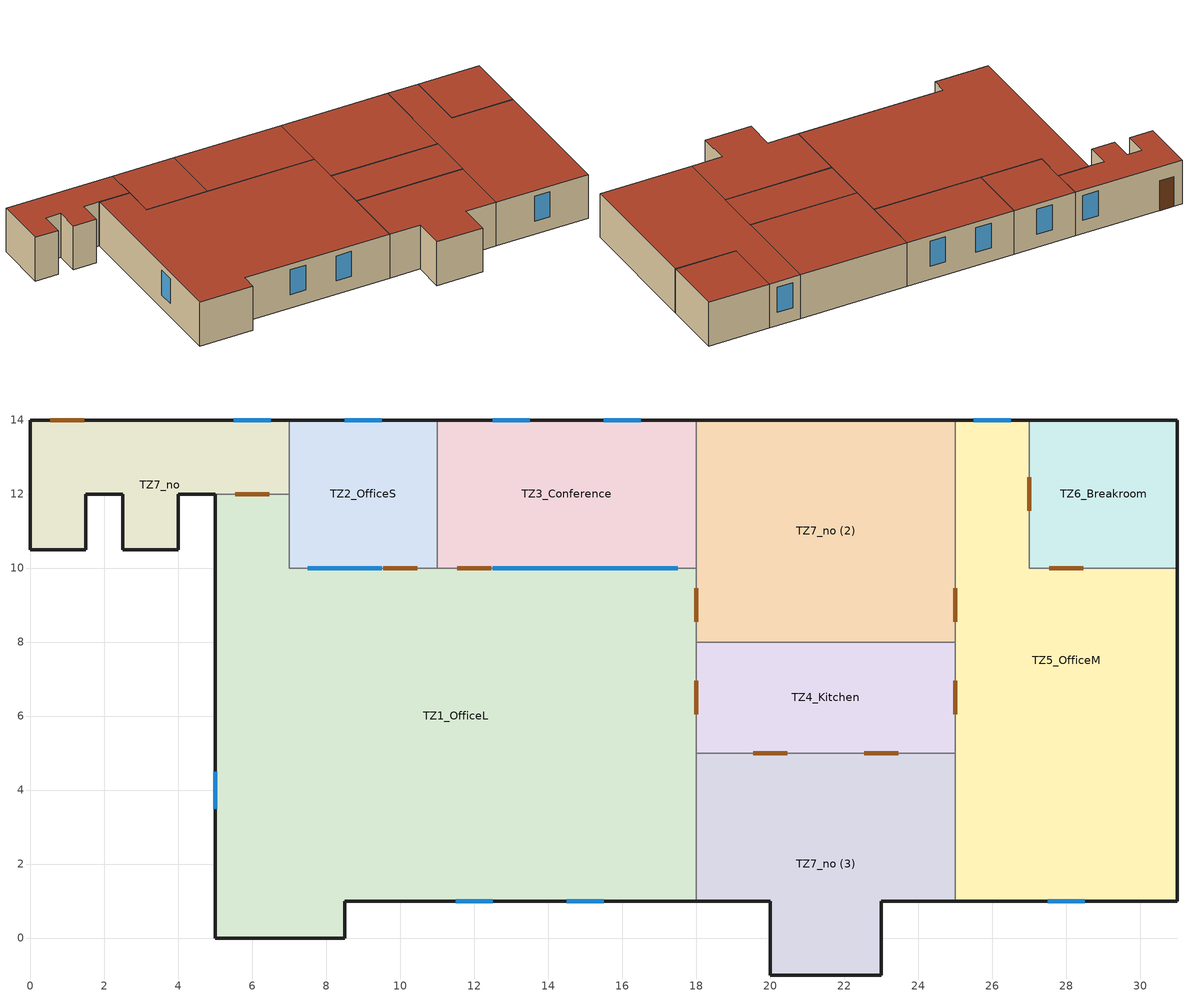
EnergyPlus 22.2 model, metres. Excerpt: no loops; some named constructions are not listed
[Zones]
TZ1_OfficeL
 floor ground (ExtSlabCarpet 4in ClimateZone 1-8): 5,0 5,12 7,12 7,10 11,10 18,10 18,8 18,5 18,1 8.5,1 8.5,0 z0
 wall outside (ASHRAE 189.1-2009 ExtWall Mass ClimateZone 4): 5,12 5,0 8.5,0 8.5,1 18,1 z0:3
 wall to TZ7_no (Interior Wall): 7,12 5,12 z0:3
 wall to TZ2_OfficeS (Interior Wall): 11,10 7,10 7,12 z0:3
 wall to TZ3_Conference (Interior Wall): 18,10 11,10 z0:3
 wall to TZ7_no (2) (Interior Wall): 18,8 18,10 z0:3
 wall to TZ4_Kitchen (Interior Wall): 18,5 18,8 z0:3
 wall to TZ7_no (3) (Interior Wall): 18,1 18,5 z0:3
 window (ASHRAE 189.1-2009 ExtWindow ClimateZone 4-5): 5,4.5 5,3.5 / 14.5,1 15.5,1 / 11.5,1 12.5,1 z0.91:2.61
 window inside (Interior Window): 9.5,10 7.5,10 / 17.5,10 12.5,10 z0.01:2.01
 door inside (Interior Door): 6.46,12 5.54,12 / 10.46,10 9.54,10 / 12.46,10 11.54,10 / 18,8.54 18,9.46 / 18,6.04 18,6.96 z0:2.03
 roof outside (ASHRAE 189.1-2009 ExtRoof IEAD ClimateZone 2-5): 8.5,0 8.5,1 18,1 18,5 18,8 18,10 11,10 7,10 7,12 5,12 5,0 z3
TZ2_OfficeS
 floor ground (ExtSlabCarpet 4in ClimateZone 1-8): 11,14 11,10 7,10 7,12 7,14 z0
 wall outside (ASHRAE 189.1-2009 ExtWall Mass ClimateZone 4): 11,14 7,14 z0:3
 wall to TZ3_Conference (Interior Wall): 11,10 11,14 z0:3
 wall to TZ7_no (Interior Wall): 7,14 7,12 z0:3
 window (ASHRAE 189.1-2009 ExtWindow ClimateZone 4-5): 9.5,14 8.5,14 z0.91:2.61
 roof outside (ASHRAE 189.1-2009 ExtRoof IEAD ClimateZone 2-5): 7,14 7,12 7,10 11,10 11,14 z3
TZ3_Conference
 floor ground (ExtSlabCarpet 4in ClimateZone 1-8): 18,14 18,10 11,10 11,14 z0
 wall outside (ASHRAE 189.1-2009 ExtWall Mass ClimateZone 4): 18,14 11,14 z0:3
 wall to TZ7_no (2) (Interior Wall): 18,10 18,14 z0:3
 window (ASHRAE 189.1-2009 ExtWindow ClimateZone 4-5): 13.5,14 12.5,14 / 16.5,14 15.5,14 z0.91:2.61
 roof outside (ASHRAE 189.1-2009 ExtRoof IEAD ClimateZone 2-5): 11,14 11,10 18,10 18,14 z3
TZ4_Kitchen
 floor ground (ExtSlabCarpet 4in ClimateZone 1-8): 25,8 25,5 18,5 18,8 z0
 wall to TZ5_OfficeM (Interior Wall): 25,5 25,8 z0:3
 wall to TZ7_no (3) (Interior Wall): 18,5 25,5 z0:3
 wall to TZ7_no (2) (Interior Wall): 25,8 18,8 z0:3
 door inside (Interior Door): 25,6.04 25,6.96 / 19.54,5 20.46,5 / 22.54,5 23.46,5 z0:2.03
 roof outside (ASHRAE 189.1-2009 ExtRoof IEAD ClimateZone 2-5): 18,8 18,5 25,5 25,8 z3
TZ5_OfficeM
 floor ground (ExtSlabCarpet 4in ClimateZone 1-8): 25,1 25,5 25,8 25,14 27,14 27,10 31,10 31,1 z0
 wall outside (ASHRAE 189.1-2009 ExtWall Mass ClimateZone 4): 25,1 31,1 31,10 / 27,14 25,14 z0:3
 wall to TZ6_Breakroom (Interior Wall): 31,10 27,10 27,14 z0:3
 wall to TZ7_no (3) (Interior Wall): 25,5 25,1 z0:3
 wall to TZ7_no (2) (Interior Wall): 25,14 25,8 z0:3
 window (ASHRAE 189.1-2009 ExtWindow ClimateZone 4-5): 27.5,1 28.5,1 / 26.5,14 25.5,14 z0.91:2.61
 door inside (Interior Door): 28.46,10 27.54,10 / 25,9.46 25,8.54 / 27,11.54 27,12.46 z0:2.03
 roof outside (ASHRAE 189.1-2009 ExtRoof IEAD ClimateZone 2-5): 31,1 31,10 27,10 27,14 25,14 25,8 25,5 25,1 z3
TZ6_Breakroom
 floor ground (ExtSlabCarpet 4in ClimateZone 1-8): 27,10 27,14 31,14 31,10 z0
 wall outside (ASHRAE 189.1-2009 ExtWall Mass ClimateZone 4): 31,10 31,14 27,14 z0:3
 roof outside (ASHRAE 189.1-2009 ExtRoof IEAD ClimateZone 2-5): 31,10 31,14 27,14 27,10 z3
TZ7_no
 floor ground (ExtSlabCarpet 4in ClimateZone 1-8): 2.5,10.5 2.5,12 1.5,12 1.5,10.5 0,10.5 0,14 7,14 7,12 5,12 4,12 4,10.5 z0
 wall outside (ASHRAE 189.1-2009 ExtWall Mass ClimateZone 4): 7,14 0,14 0,10.5 1.5,10.5 1.5,12 2.5,12 2.5,10.5 4,10.5 4,12 5,12 z0:3
 window (ASHRAE 189.1-2009 ExtWindow ClimateZone 4-5): 6.5,14 5.5,14 z0.91:2.61
 door (Exterior Door): 1.46,14 0.54,14 z0:2.03
 roof outside (ASHRAE 189.1-2009 ExtRoof IEAD ClimateZone 2-5): 4,10.5 4,12 5,12 7,12 7,14 0,14 0,10.5 1.5,10.5 1.5,12 2.5,12 2.5,10.5 z3
TZ7_no (2)
 floor ground (ExtSlabCarpet 4in ClimateZone 1-8): 25,14 25,8 18,8 18,10 18,14 z0
 wall outside (ASHRAE 189.1-2009 ExtWall Mass ClimateZone 4): 25,14 18,14 z0:3
 roof outside (ASHRAE 189.1-2009 ExtRoof IEAD ClimateZone 2-5): 18,14 18,10 18,8 25,8 25,14 z3
TZ7_no (3)
 floor ground (ExtSlabCarpet 4in ClimateZone 1-8): 20,-1 20,1 18,1 18,5 25,5 25,1 23,1 23,-1 z0
 wall outside (ASHRAE 189.1-2009 ExtWall Mass ClimateZone 4): 18,1 20,1 20,-1 23,-1 23,1 25,1 z0:3
 roof outside (ASHRAE 189.1-2009 ExtRoof IEAD ClimateZone 2-5): 23,-1 23,1 25,1 25,5 18,5 18,1 20,1 20,-1 z3
[SizingPeriod:DesignDay] Day of Month=21; Day Type=SummerDesignDay; Dry-Bulb Temperature Range Modifier Type=DefaultMultipliers; Humidity Condition Type=Wetbulb; Barometric Pressure {Pa}=100248; Wind Direction {deg}=110; Rain Indicator=No; Snow Indicator=No; Daylight Saving Time Indicator=No; Solar Model Indicator=ASHRAETau; Begin Environment Reset Mode=FullResetAtBeginEnvironment
Name | Month | Maximum Dry-Bulb Temperature {C} | Daily Dry-Bulb Temperature Range {deltaC} | Wetbulb or DewPoint at Maximum Dry-Bulb {C} | Wind Speed {m/s} | ASHRAE Clear Sky Optical Depth for Beam Irradiance (taub) | ASHRAE Clear Sky Optical Depth for Diffuse Irradiance (taud)
Paris-Orly.AP August .4% Condns DB=>MCWB | 8 | 35.8 | 10.4 | 21.6 | 3.3 | 0.408 | 2.301
Paris-Orly.AP August .4% Condns WB=>MCDB | 8 | 31.4 | 10.4 | 22.5 | 3.3 | 0.408 | 2.301
Paris-Orly.AP August 2% Condns DB=>MCWB | 8 | 31.6 | 10.4 | 20.2 | 3.3 | 0.408 | 2.301
Paris-Orly.AP August 2% Condns WB=>MCDB | 8 | 28.9 | 10.4 | 21.2 | 3.3 | 0.408 | 2.301
Paris-Orly.AP August 5% Condns DB=>MCWB | 8 | 29 | 14.4 | 19.3 | 3.3 | 0.408 | 2.301
Paris-Orly.AP December .4% Condns DB=>MCWB | 12 | 14.1 | 5 | 12.3 | 4.1 | 0.331 | 2.356
Paris-Orly.AP December .4% Condns WB=>MCDB | 12 | 13.7 | 5 | 12.7 | 4.1 | 0.331 | 2.356
Paris-Orly.AP December 2% Condns DB=>MCWB | 12 | 12.9 | 5 | 11.3 | 4.1 | 0.331 | 2.356
Paris-Orly.AP December 2% Condns WB=>MCDB | 12 | 12.6 | 5 | 11.6 | 4.1 | 0.331 | 2.356
Paris-Orly.AP December 5% Condns DB=>MCWB | 12 | 11.8 | 5.1 | 10.4 | 4.1 | 0.331 | 2.356
Paris-Orly.AP February .4% Condns DB=>MCWB | 2 | 15.8 | 6.4 | 10.2 | 4.2 | 0.357 | 2.333
Paris-Orly.AP February .4% Condns WB=>MCDB | 2 | 13.7 | 6.4 | 11.6 | 4.2 | 0.357 | 2.333
Paris-Orly.AP February 2% Condns DB=>MCWB | 2 | 13 | 6.4 | 9.8 | 4.2 | 0.357 | 2.333
Paris-Orly.AP February 2% Condns WB=>MCDB | 2 | 12.3 | 6.4 | 10.6 | 4.2 | 0.357 | 2.333
Paris-Orly.AP February 5% Condns DB=>MCWB | 2 | 11.7 | 8 | 9.4 | 4.2 | 0.357 | 2.333
Paris-Orly.AP January .4% Condns DB=>MCWB | 1 | 13.8 | 5 | 11.9 | 4.2 | 0.336 | 2.383
Paris-Orly.AP January .4% Condns WB=>MCDB | 1 | 13.4 | 5 | 12.3 | 4.2 | 0.336 | 2.383
Paris-Orly.AP January 2% Condns DB=>MCWB | 1 | 12.4 | 5 | 10.8 | 4.2 | 0.336 | 2.383
Paris-Orly.AP January 2% Condns WB=>MCDB | 1 | 12.2 | 5 | 11.1 | 4.2 | 0.336 | 2.383
Paris-Orly.AP January 5% Condns DB=>MCWB | 1 | 11.1 | 5.6 | 9.6 | 4.2 | 0.336 | 2.383
Paris-Orly.AP July .4% Condns DB=>MCWB | 7 | 34.6 | 10.2 | 21.2 | 3.6 | 0.419 | 2.249
Paris-Orly.AP July .4% Condns WB=>MCDB | 7 | 31.3 | 10.2 | 22.2 | 3.6 | 0.419 | 2.249
Paris-Orly.AP July 2% Condns DB=>MCWB | 7 | 31.2 | 10.2 | 20.1 | 3.6 | 0.419 | 2.249
Paris-Orly.AP July 2% Condns WB=>MCDB | 7 | 29.1 | 10.2 | 21.2 | 3.6 | 0.419 | 2.249
Paris-Orly.AP July 5% Condns DB=>MCWB | 7 | 29.2 | 13.5 | 19.4 | 3.6 | 0.419 | 2.249
Paris-Orly.AP June .4% Condns DB=>MCWB | 6 | 32.3 | 9.8 | 21.1 | 3.7 | 0.42 | 2.251
Paris-Orly.AP June .4% Condns WB=>MCDB | 6 | 30.3 | 9.8 | 22.7 | 3.7 | 0.42 | 2.251
Paris-Orly.AP June 2% Condns DB=>MCWB | 6 | 29.4 | 9.8 | 19.8 | 3.7 | 0.42 | 2.251
Paris-Orly.AP June 2% Condns WB=>MCDB | 6 | 26.9 | 9.8 | 20.9 | 3.7 | 0.42 | 2.251
Paris-Orly.AP June 5% Condns DB=>MCWB | 6 | 27.1 | 13.4 | 18.8 | 3.7 | 0.42 | 2.251
Paris-Orly.AP March .4% Condns DB=>MCWB | 3 | 20.5 | 8.2 | 12.4 | 4.1 | 0.392 | 2.231
Paris-Orly.AP March .4% Condns WB=>MCDB | 3 | 17.6 | 8.2 | 13.6 | 4.1 | 0.392 | 2.231
Paris-Orly.AP March 2% Condns DB=>MCWB | 3 | 17.8 | 8.2 | 11.5 | 4.1 | 0.392 | 2.231
Paris-Orly.AP March 2% Condns WB=>MCDB | 3 | 16 | 8.2 | 12.5 | 4.1 | 0.392 | 2.231
Paris-Orly.AP March 5% Condns DB=>MCWB | 3 | 15.5 | 11.5 | 10.8 | 4.1 | 0.392 | 2.231
Paris-Orly.AP May .4% Condns DB=>MCWB | 5 | 28.1 | 9.4 | 18.9 | 3.8 | 0.417 | 2.222
Paris-Orly.AP May .4% Condns WB=>MCDB | 5 | 26.5 | 9.4 | 20 | 3.8 | 0.417 | 2.222
Paris-Orly.AP May 2% Condns DB=>MCWB | 5 | 25.7 | 9.4 | 17.2 | 3.8 | 0.417 | 2.222
Paris-Orly.AP May 2% Condns WB=>MCDB | 5 | 24.1 | 9.4 | 18.2 | 3.8 | 0.417 | 2.222
Paris-Orly.AP May 5% Condns DB=>MCWB | 5 | 23.5 | 12.9 | 16.1 | 3.8 | 0.417 | 2.222
Paris-Orly.AP November .4% Condns DB=>MCWB | 11 | 17.5 | 5.7 | 14.4 | 3.6 | 0.347 | 2.388
Paris-Orly.AP November .4% Condns WB=>MCDB | 11 | 16.5 | 5.7 | 15.3 | 3.6 | 0.347 | 2.388
Paris-Orly.AP November 2% Condns DB=>MCWB | 11 | 15.5 | 5.7 | 13.4 | 3.6 | 0.347 | 2.388
Paris-Orly.AP November 2% Condns WB=>MCDB | 11 | 15.2 | 5.7 | 13.7 | 3.6 | 0.347 | 2.388
Paris-Orly.AP November 5% Condns DB=>MCWB | 11 | 14.1 | 6.6 | 12.3 | 3.6 | 0.347 | 2.388
Paris-Orly.AP October .4% Condns DB=>MCWB | 10 | 24.6 | 7.8 | 17.4 | 3.5 | 0.375 | 2.363
Paris-Orly.AP October .4% Condns WB=>MCDB | 10 | 22.4 | 7.8 | 18.2 | 3.5 | 0.375 | 2.363
Paris-Orly.AP October 2% Condns DB=>MCWB | 10 | 21.5 | 7.8 | 16.6 | 3.5 | 0.375 | 2.363
Paris-Orly.AP October 2% Condns WB=>MCDB | 10 | 20.5 | 7.8 | 17 | 3.5 | 0.375 | 2.363
Paris-Orly.AP October 5% Condns DB=>MCWB | 10 | 19.2 | 9.9 | 15.3 | 3.5 | 0.375 | 2.363
Paris-Orly.AP September .4% Condns DB=>MCWB | 9 | 29.2 | 9.7 | 19.2 | 3.4 | 0.381 | 2.365
Paris-Orly.AP September .4% Condns WB=>MCDB | 9 | 26.7 | 9.7 | 20.2 | 3.4 | 0.381 | 2.365
Paris-Orly.AP September 2% Condns DB=>MCWB | 9 | 26.3 | 9.7 | 17.8 | 3.4 | 0.381 | 2.365
Paris-Orly.AP September 2% Condns WB=>MCDB | 9 | 24 | 9.7 | 18.8 | 3.4 | 0.381 | 2.365
Paris-Orly.AP September 5% Condns DB=>MCWB | 9 | 23.7 | 12.9 | 17 | 3.4 | 0.381 | 2.365
